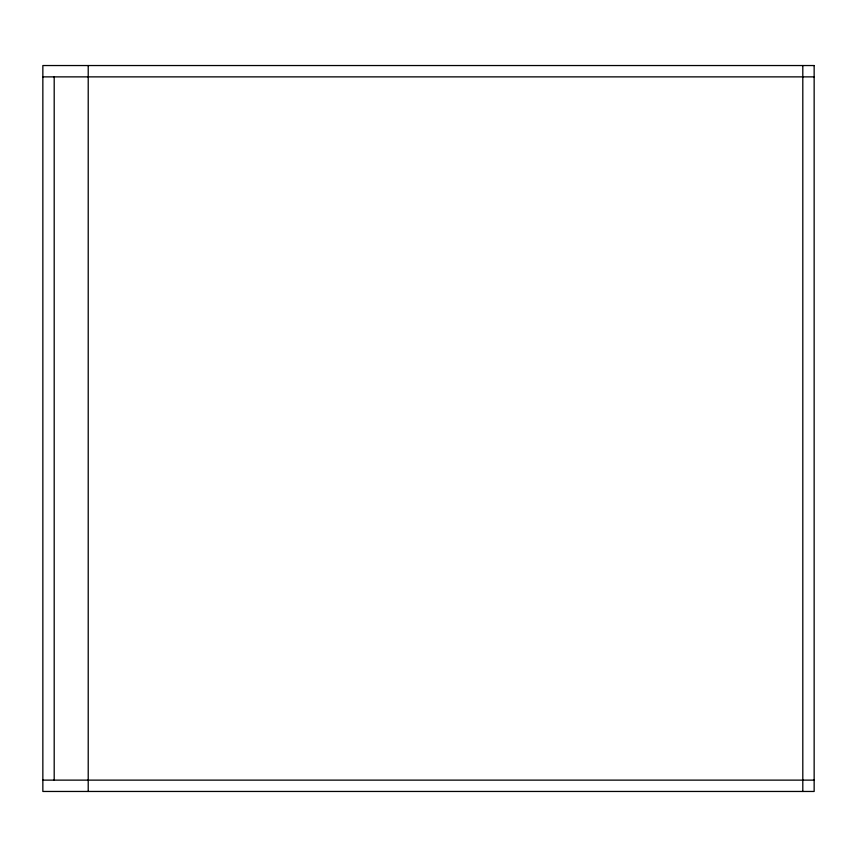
<?xml version="1.0" encoding="UTF-8"?>
<svg xmlns="http://www.w3.org/2000/svg" width="857" height="857" viewBox="0 0 857 857"><rect width="100%" height="100%" fill="white"/><g stroke="black" fill="none" stroke-linecap="round" stroke-linejoin="round"><path stroke-width="1.29" d="M42.85 76.873L814.15 76.873M42.85 780.127L814.15 780.127M802.805 65.539L802.805 791.461M88.217 65.539L88.217 791.461M54.195 76.873L54.195 780.127M814.15 65.539L42.85 65.539L42.85 791.461L814.15 791.461L814.15 65.539"/></g></svg>
